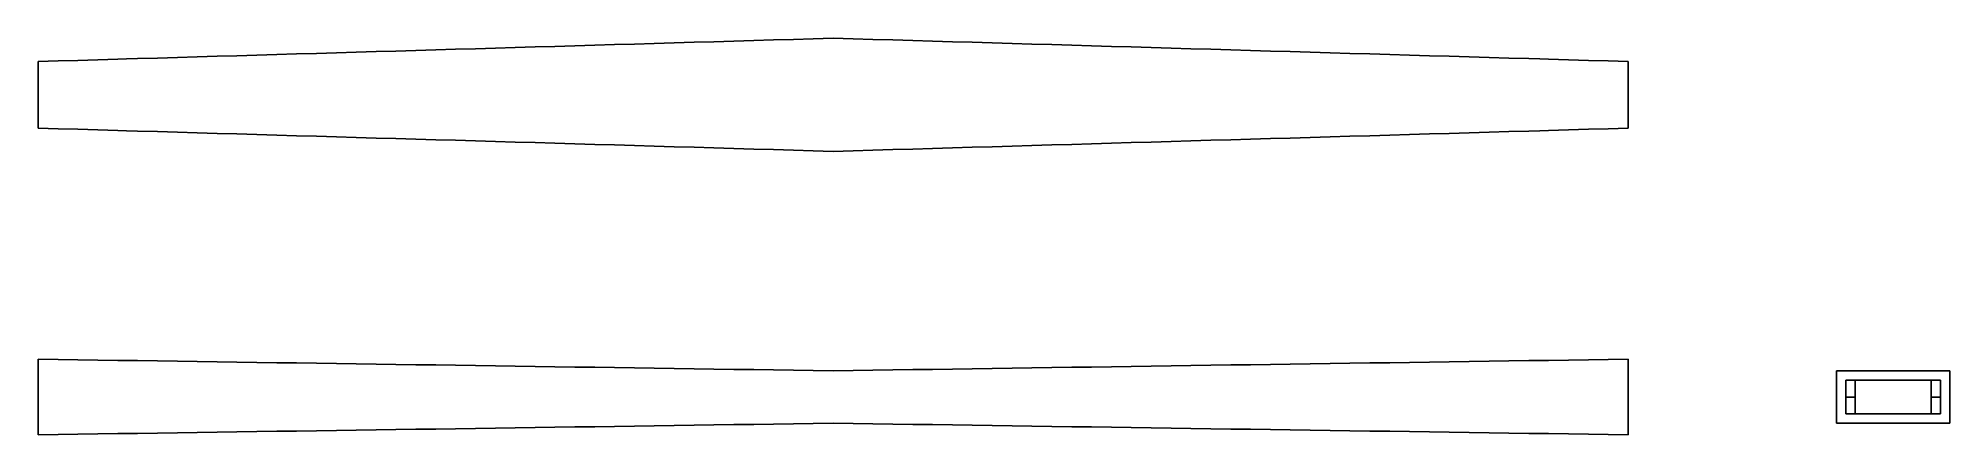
# Model space of a CAD drawing. Header units: inches. Extents: x 0 to 10.8, y -0.2 to 2.
import ezdxf

# ---------------------------------------------------------------- set-up
doc = ezdxf.new("R2010")
doc.units = ezdxf.units.IN

msp = doc.modelspace()

# ---------------------------------------------------------------- linework, layer by layer
at = {"layer": 'FRONT'}
for p, q in [((0, 0.214002), (0.1125, 0.212364)), ((0, 0.214002), (0, -0.214002)), ((0.1125, 0.212364), (0.225, 0.210725)), ((0.225, 0.210725), (0.3375, 0.209087)), ((0.3375, 0.209087), (0.45, 0.207449)), ((0.45, 0.207449), (0.5, 0.206721)), ((0.5, 0.206721), (0.5625, 0.205811)), ((0.5625, 0.205811), (0.675, 0.204173)), ((0.675, 0.204173), (0.7875, 0.202535)), ((0.7875, 0.202535), (0.9, 0.200897)), ((0.9, 0.200897), (1.0125, 0.199259)), ((1.0125, 0.199259), (1.125, 0.197621)), ((1.125, 0.197621), (1.2375, 0.195983)), ((1.2375, 0.195983), (1.35, 0.194345)), ((1.35, 0.194345), (1.4625, 0.192706)), ((1.4625, 0.192706), (1.575, 0.191068)), ((1.575, 0.191068), (1.6875, 0.18943)), ((1.6875, 0.18943), (1.8, 0.187792)), ((1.8, 0.187792), (1.9125, 0.186154)), ((1.9125, 0.186154), (2.025, 0.184516)), ((2.025, 0.184516), (2.1375, 0.182878)), ((2.1375, 0.182878), (2.25, 0.18124)), ((2.25, 0.18124), (2.3625, 0.179602)), ((2.3625, 0.179602), (2.475, 0.177964)), ((2.475, 0.177964), (2.5875, 0.176326)), ((2.5875, 0.176326), (2.7, 0.174687)), ((2.7, 0.174687), (2.8125, 0.173049)), ((2.8125, 0.173049), (2.925, 0.171411)), ((2.925, 0.171411), (3.0375, 0.169773)), ((3.0375, 0.169773), (3.15, 0.168135)), ((3.15, 0.168135), (3.2625, 0.166497)), ((3.2625, 0.166497), (3.375, 0.164859)), ((3.375, 0.164859), (3.4875, 0.163221)), ((3.4875, 0.163221), (3.6, 0.161583)), ((3.6, 0.161583), (3.7125, 0.159945)), ((3.7125, 0.159945), (3.825, 0.158307)), ((3.825, 0.158307), (3.9375, 0.156668)), ((3.9375, 0.156668), (4.05, 0.15503)), ((4.05, 0.15503), (4.1625, 0.153392)), ((4.1625, 0.153392), (4.275, 0.151754)), ((4.275, 0.151754), (4.3875, 0.150116)), ((4.3875, 0.150116), (4.5, 0.148478)), ((4.5, 0.148478), (4.6125, 0.150116)), ((4.6125, 0.150116), (4.725, 0.151754)), ((4.725, 0.151754), (4.8375, 0.153392)), ((4.8375, 0.153392), (4.95, 0.15503)), ((4.95, 0.15503), (5.0625, 0.156668)), ((5.0625, 0.156668), (5.175, 0.158307)), ((5.175, 0.158307), (5.2875, 0.159945)), ((5.2875, 0.159945), (5.4, 0.161583)), ((5.4, 0.161583), (5.5125, 0.163221)), ((5.5125, 0.163221), (5.625, 0.164859)), ((5.625, 0.164859), (5.7375, 0.166497)), ((5.7375, 0.166497), (5.85, 0.168135)), ((5.85, 0.168135), (5.9625, 0.169773)), ((5.9625, 0.169773), (6.075, 0.171411)), ((6.075, 0.171411), (6.1875, 0.173049)), ((6.1875, 0.173049), (6.3, 0.174687)), ((6.3, 0.174687), (6.4125, 0.176326)), ((6.4125, 0.176326), (6.525, 0.177964)), ((6.525, 0.177964), (6.6375, 0.179602)), ((6.6375, 0.179602), (6.75, 0.18124)), ((6.75, 0.18124), (6.8625, 0.182878)), ((6.8625, 0.182878), (6.975, 0.184516)), ((6.975, 0.184516), (7.0875, 0.186154)), ((7.0875, 0.186154), (7.2, 0.187792)), ((7.2, 0.187792), (7.3125, 0.18943)), ((7.3125, 0.18943), (7.425, 0.191068)), ((7.425, 0.191068), (7.5375, 0.192706)), ((7.5375, 0.192706), (7.65, 0.194345)), ((7.65, 0.194345), (7.7625, 0.195983)), ((7.7625, 0.195983), (7.875, 0.197621)), ((7.875, 0.197621), (7.9875, 0.199259)), ((7.9875, 0.199259), (8.1, 0.200897)), ((8.1, 0.200897), (8.2125, 0.202535)), ((8.2125, 0.202535), (8.325, 0.204173)), ((8.325, 0.204173), (8.4375, 0.205811)), ((8.4375, 0.205811), (8.5, 0.206721)), ((8.5, 0.206721), (8.55, 0.207449)), ((8.55, 0.207449), (8.6625, 0.209087)), ((8.6625, 0.209087), (8.775, 0.210725)), ((8.775, 0.210725), (8.8875, 0.212364)), ((8.8875, 0.212364), (9, 0.214002)), ((9, 0.214002), (9, -0.214002)), ((0, -0.214002), (0.1125, -0.212364)), ((0.1125, -0.212364), (0.225, -0.210725)), ((0.225, -0.210725), (0.3375, -0.209087)), ((0.3375, -0.209087), (0.45, -0.207449)), ((0.45, -0.207449), (0.5, -0.206721)), ((0.5, -0.206721), (0.5625, -0.205811)), ((0.5625, -0.205811), (0.675, -0.204173)), ((0.675, -0.204173), (0.7875, -0.202535)), ((0.7875, -0.202535), (0.9, -0.200897)), ((0.9, -0.200897), (1.0125, -0.199259)), ((1.0125, -0.199259), (1.125, -0.197621)), ((1.125, -0.197621), (1.2375, -0.195983)), ((1.2375, -0.195983), (1.35, -0.194345)), ((1.35, -0.194345), (1.4625, -0.192706)), ((1.4625, -0.192706), (1.575, -0.191068)), ((1.575, -0.191068), (1.6875, -0.18943)), ((1.6875, -0.18943), (1.8, -0.187792)), ((1.8, -0.187792), (1.9125, -0.186154)), ((1.9125, -0.186154), (2.025, -0.184516)), ((2.025, -0.184516), (2.1375, -0.182878)), ((2.1375, -0.182878), (2.25, -0.18124)), ((2.25, -0.18124), (2.3625, -0.179602)), ((2.3625, -0.179602), (2.475, -0.177964)), ((2.475, -0.177964), (2.5875, -0.176326)), ((2.5875, -0.176326), (2.7, -0.174687)), ((2.7, -0.174687), (2.8125, -0.173049)), ((2.8125, -0.173049), (2.925, -0.171411)), ((2.925, -0.171411), (3.0375, -0.169773)), ((3.0375, -0.169773), (3.15, -0.168135)), ((3.15, -0.168135), (3.2625, -0.166497)), ((3.2625, -0.166497), (3.375, -0.164859)), ((3.375, -0.164859), (3.4875, -0.163221)), ((3.4875, -0.163221), (3.6, -0.161583)), ((3.6, -0.161583), (3.7125, -0.159945)), ((3.7125, -0.159945), (3.825, -0.158307)), ((3.825, -0.158307), (3.9375, -0.156668)), ((3.9375, -0.156668), (4.05, -0.15503)), ((4.05, -0.15503), (4.1625, -0.153392)), ((4.1625, -0.153392), (4.275, -0.151754)), ((4.275, -0.151754), (4.3875, -0.150116)), ((4.3875, -0.150116), (4.5, -0.148478)), ((4.5, -0.148478), (4.6125, -0.150116)), ((4.6125, -0.150116), (4.725, -0.151754)), ((4.725, -0.151754), (4.8375, -0.153392)), ((4.8375, -0.153392), (4.95, -0.15503)), ((4.95, -0.15503), (5.0625, -0.156668)), ((5.0625, -0.156668), (5.175, -0.158307)), ((5.175, -0.158307), (5.2875, -0.159945)), ((5.2875, -0.159945), (5.4, -0.161583)), ((5.4, -0.161583), (5.5125, -0.163221)), ((5.5125, -0.163221), (5.625, -0.164859)), ((5.625, -0.164859), (5.7375, -0.166497)), ((5.7375, -0.166497), (5.85, -0.168135)), ((5.85, -0.168135), (5.9625, -0.169773)), ((5.9625, -0.169773), (6.075, -0.171411)), ((6.075, -0.171411), (6.1875, -0.173049)), ((6.1875, -0.173049), (6.3, -0.174687)), ((6.3, -0.174687), (6.4125, -0.176326)), ((6.4125, -0.176326), (6.525, -0.177964)), ((6.525, -0.177964), (6.6375, -0.179602)), ((6.6375, -0.179602), (6.75, -0.18124)), ((6.75, -0.18124), (6.8625, -0.182878)), ((6.8625, -0.182878), (6.975, -0.184516)), ((6.975, -0.184516), (7.0875, -0.186154)), ((7.0875, -0.186154), (7.2, -0.187792)), ((7.2, -0.187792), (7.3125, -0.18943)), ((7.3125, -0.18943), (7.425, -0.191068)), ((7.425, -0.191068), (7.5375, -0.192706)), ((7.5375, -0.192706), (7.65, -0.194345)), ((7.65, -0.194345), (7.7625, -0.195983)), ((7.7625, -0.195983), (7.875, -0.197621)), ((7.875, -0.197621), (7.9875, -0.199259)), ((7.9875, -0.199259), (8.1, -0.200897)), ((8.1, -0.200897), (8.2125, -0.202535)), ((8.2125, -0.202535), (8.325, -0.204173)), ((8.325, -0.204173), (8.4375, -0.205811)), ((8.4375, -0.205811), (8.5, -0.206721)), ((8.5, -0.206721), (8.55, -0.207449)), ((8.55, -0.207449), (8.6625, -0.209087)), ((8.6625, -0.209087), (8.775, -0.210725)), ((8.775, -0.210725), (8.8875, -0.212364)), ((8.8875, -0.212364), (9, -0.214002))]:
    msp.add_line(p, q, dxfattribs=at)
at = {"layer": 'SECTION'}
for p, q in [((10.820493, 0.148478), (10.179507, 0.148478)), ((10.179507, 0.148478), (10.179507, -0.148478)), ((10.820493, -0.148478), (10.820493, 0.148478)), ((10.768093, 0.096078), (10.231907, 0.096078)), ((10.231907, 0.096078), (10.231907, -0.096078)), ((10.284307, 0.096078), (10.231907, 0.096078)), ((10.231907, 0.096078), (10.231907, 0)), ((10.231907, 0), (10.284307, 0)), ((10.284307, 0), (10.231907, 0)), ((10.231907, 0), (10.231907, -0.096078)), ((10.284307, 0), (10.284307, 0.096078)), ((10.284307, -0.096078), (10.284307, 0)), ((10.768093, 0.096078), (10.715693, 0.096078)), ((10.715693, 0.096078), (10.715693, 0)), ((10.715693, 0), (10.768093, 0)), ((10.768093, 0), (10.715693, 0)), ((10.715693, 0), (10.715693, -0.096078)), ((10.768093, -0.096078), (10.768093, 0.096078)), ((10.768093, 0), (10.768093, 0.096078)), ((10.768093, -0.096078), (10.768093, 0)), ((10.231907, -0.096078), (10.768093, -0.096078)), ((10.231907, -0.096078), (10.284307, -0.096078)), ((10.715693, -0.096078), (10.768093, -0.096078)), ((10.179507, -0.148478), (10.820493, -0.148478))]:
    msp.add_line(p, q, dxfattribs=at)
at = {"layer": 'TOP'}
for p, q in [((1.575, 1.946239), (1.6875, 1.949537)), ((1.6875, 1.949537), (1.8, 1.952834)), ((1.8, 1.952834), (1.9125, 1.956132)), ((1.9125, 1.956132), (2.025, 1.959429)), ((2.025, 1.959429), (2.1375, 1.962726)), ((2.1375, 1.962726), (2.25, 1.966024)), ((2.25, 1.966024), (2.3625, 1.969321)), ((2.3625, 1.969321), (2.475, 1.972619)), ((2.475, 1.972619), (2.5875, 1.975916)), ((2.5875, 1.975916), (2.7, 1.979214)), ((2.7, 1.979214), (2.8125, 1.982511)), ((2.8125, 1.982511), (2.925, 1.985809)), ((2.925, 1.985809), (3.0375, 1.989106)), ((3.0375, 1.989106), (3.15, 1.992403)), ((3.15, 1.992403), (3.2625, 1.995701)), ((3.2625, 1.995701), (3.375, 1.998998)), ((3.375, 1.998998), (3.4875, 2.002296)), ((3.4875, 2.002296), (3.6, 2.005593)), ((3.6, 2.005593), (3.7125, 2.008891)), ((3.7125, 2.008891), (3.825, 2.012188)), ((3.825, 2.012188), (3.9375, 2.015486)), ((3.9375, 2.015486), (4.05, 2.018783)), ((4.05, 2.018783), (4.1625, 2.02208)), ((4.1625, 2.02208), (4.275, 2.025378)), ((4.275, 2.025378), (4.3875, 2.028675)), ((4.3875, 2.028675), (4.5, 2.031973)), ((4.5, 2.031973), (4.6125, 2.028675)), ((4.6125, 2.028675), (4.725, 2.025378)), ((4.725, 2.025378), (4.8375, 2.02208)), ((4.8375, 2.02208), (4.95, 2.018783)), ((4.95, 2.018783), (5.0625, 2.015486)), ((5.0625, 2.015486), (5.175, 2.012188)), ((5.175, 2.012188), (5.2875, 2.008891)), ((5.2875, 2.008891), (5.4, 2.005593)), ((5.4, 2.005593), (5.5125, 2.002296)), ((5.5125, 2.002296), (5.625, 1.998998)), ((5.625, 1.998998), (5.7375, 1.995701)), ((5.7375, 1.995701), (5.85, 1.992403)), ((5.85, 1.992403), (5.9625, 1.989106)), ((5.9625, 1.989106), (6.075, 1.985809)), ((6.075, 1.985809), (6.1875, 1.982511)), ((6.1875, 1.982511), (6.3, 1.979214)), ((6.3, 1.979214), (6.4125, 1.975916)), ((6.4125, 1.975916), (6.525, 1.972619)), ((6.525, 1.972619), (6.6375, 1.969321)), ((6.6375, 1.969321), (6.75, 1.966024)), ((6.75, 1.966024), (6.8625, 1.962726)), ((6.8625, 1.962726), (6.975, 1.959429)), ((6.975, 1.959429), (7.0875, 1.956132)), ((7.0875, 1.956132), (7.2, 1.952834)), ((7.2, 1.952834), (7.3125, 1.949537)), ((7.3125, 1.949537), (7.425, 1.946239)), ((0, 1.900075), (0.1125, 1.903372)), ((0, 1.900075), (0, 1.522884)), ((0.1125, 1.903372), (0.225, 1.90667)), ((0.225, 1.90667), (0.3375, 1.909967)), ((0.3375, 1.909967), (0.45, 1.913265)), ((0.45, 1.913265), (0.5, 1.91473)), ((0.5, 1.91473), (0.5625, 1.916562)), ((0.5625, 1.916562), (0.675, 1.91986)), ((0.675, 1.91986), (0.7875, 1.923157)), ((0.7875, 1.923157), (0.9, 1.926455)), ((0.9, 1.926455), (1.0125, 1.929752)), ((1.0125, 1.929752), (1.125, 1.933049)), ((1.125, 1.933049), (1.2375, 1.936347)), ((1.2375, 1.936347), (1.35, 1.939644)), ((1.35, 1.939644), (1.4625, 1.942942)), ((1.4625, 1.942942), (1.575, 1.946239)), ((7.425, 1.946239), (7.5375, 1.942942)), ((7.5375, 1.942942), (7.65, 1.939644)), ((7.65, 1.939644), (7.7625, 1.936347)), ((7.7625, 1.936347), (7.875, 1.933049)), ((7.875, 1.933049), (7.9875, 1.929752)), ((7.9875, 1.929752), (8.1, 1.926455)), ((8.1, 1.926455), (8.2125, 1.923157)), ((8.2125, 1.923157), (8.325, 1.91986)), ((8.325, 1.91986), (8.4375, 1.916562)), ((8.4375, 1.916562), (8.5, 1.91473)), ((8.5, 1.91473), (8.55, 1.913265)), ((8.55, 1.913265), (8.6625, 1.909967)), ((8.6625, 1.909967), (8.775, 1.90667)), ((8.775, 1.90667), (8.8875, 1.903372)), ((8.8875, 1.903372), (9, 1.900075)), ((9, 1.900075), (9, 1.522884)), ((0, 1.522884), (0.1125, 1.519587)), ((0.1125, 1.519587), (0.225, 1.516289)), ((0.225, 1.516289), (0.3375, 1.512992)), ((8.6625, 1.512992), (8.775, 1.516289)), ((8.775, 1.516289), (8.8875, 1.519587)), ((8.8875, 1.519587), (9, 1.522884)), ((0.3375, 1.512992), (0.45, 1.509694)), ((0.45, 1.509694), (0.5, 1.508229)), ((0.5, 1.508229), (0.5625, 1.506397)), ((0.5625, 1.506397), (0.675, 1.5031)), ((0.675, 1.5031), (0.7875, 1.499802)), ((0.7875, 1.499802), (0.9, 1.496505)), ((0.9, 1.496505), (1.0125, 1.493207)), ((1.0125, 1.493207), (1.125, 1.48991)), ((1.125, 1.48991), (1.2375, 1.486612)), ((1.2375, 1.486612), (1.35, 1.483315)), ((1.35, 1.483315), (1.4625, 1.480017)), ((1.4625, 1.480017), (1.575, 1.47672)), ((1.575, 1.47672), (1.6875, 1.473423)), ((1.6875, 1.473423), (1.8, 1.470125)), ((1.8, 1.470125), (1.9125, 1.466828)), ((1.9125, 1.466828), (2.025, 1.46353)), ((2.025, 1.46353), (2.1375, 1.460233)), ((2.1375, 1.460233), (2.25, 1.456935)), ((2.25, 1.456935), (2.3625, 1.453638)), ((2.3625, 1.453638), (2.475, 1.45034)), ((2.475, 1.45034), (2.5875, 1.447043)), ((2.5875, 1.447043), (2.7, 1.443746)), ((2.7, 1.443746), (2.8125, 1.440448)), ((2.8125, 1.440448), (2.925, 1.437151)), ((2.925, 1.437151), (3.0375, 1.433853)), ((3.0375, 1.433853), (3.15, 1.430556)), ((3.15, 1.430556), (3.2625, 1.427258)), ((3.2625, 1.427258), (3.375, 1.423961)), ((3.375, 1.423961), (3.4875, 1.420663)), ((3.4875, 1.420663), (3.6, 1.417366)), ((3.6, 1.417366), (3.7125, 1.414069)), ((3.7125, 1.414069), (3.825, 1.410771)), ((3.825, 1.410771), (3.9375, 1.407474)), ((3.9375, 1.407474), (4.05, 1.404176)), ((4.95, 1.404176), (5.0625, 1.407474)), ((5.0625, 1.407474), (5.175, 1.410771)), ((5.175, 1.410771), (5.2875, 1.414069)), ((5.2875, 1.414069), (5.4, 1.417366)), ((5.4, 1.417366), (5.5125, 1.420663)), ((5.5125, 1.420663), (5.625, 1.423961)), ((5.625, 1.423961), (5.7375, 1.427258)), ((5.7375, 1.427258), (5.85, 1.430556)), ((5.85, 1.430556), (5.9625, 1.433853)), ((5.9625, 1.433853), (6.075, 1.437151)), ((6.075, 1.437151), (6.1875, 1.440448)), ((6.1875, 1.440448), (6.3, 1.443746)), ((6.3, 1.443746), (6.4125, 1.447043)), ((6.4125, 1.447043), (6.525, 1.45034)), ((6.525, 1.45034), (6.6375, 1.453638)), ((6.6375, 1.453638), (6.75, 1.456935)), ((6.75, 1.456935), (6.8625, 1.460233)), ((6.8625, 1.460233), (6.975, 1.46353)), ((6.975, 1.46353), (7.0875, 1.466828)), ((7.0875, 1.466828), (7.2, 1.470125)), ((7.2, 1.470125), (7.3125, 1.473423)), ((7.3125, 1.473423), (7.425, 1.47672)), ((7.425, 1.47672), (7.5375, 1.480017)), ((7.5375, 1.480017), (7.65, 1.483315)), ((7.65, 1.483315), (7.7625, 1.486612)), ((7.7625, 1.486612), (7.875, 1.48991)), ((7.875, 1.48991), (7.9875, 1.493207)), ((7.9875, 1.493207), (8.1, 1.496505)), ((8.1, 1.496505), (8.2125, 1.499802)), ((8.2125, 1.499802), (8.325, 1.5031)), ((8.325, 1.5031), (8.4375, 1.506397)), ((8.4375, 1.506397), (8.5, 1.508229)), ((8.5, 1.508229), (8.55, 1.509694)), ((8.55, 1.509694), (8.6625, 1.512992)), ((4.05, 1.404176), (4.1625, 1.400879)), ((4.1625, 1.400879), (4.275, 1.397581)), ((4.275, 1.397581), (4.3875, 1.394284)), ((4.3875, 1.394284), (4.5, 1.390986)), ((4.5, 1.390986), (4.6125, 1.394284)), ((4.6125, 1.394284), (4.725, 1.397581)), ((4.725, 1.397581), (4.8375, 1.400879)), ((4.8375, 1.400879), (4.95, 1.404176))]:
    msp.add_line(p, q, dxfattribs=at)

doc.saveas('drawing.dxf')
